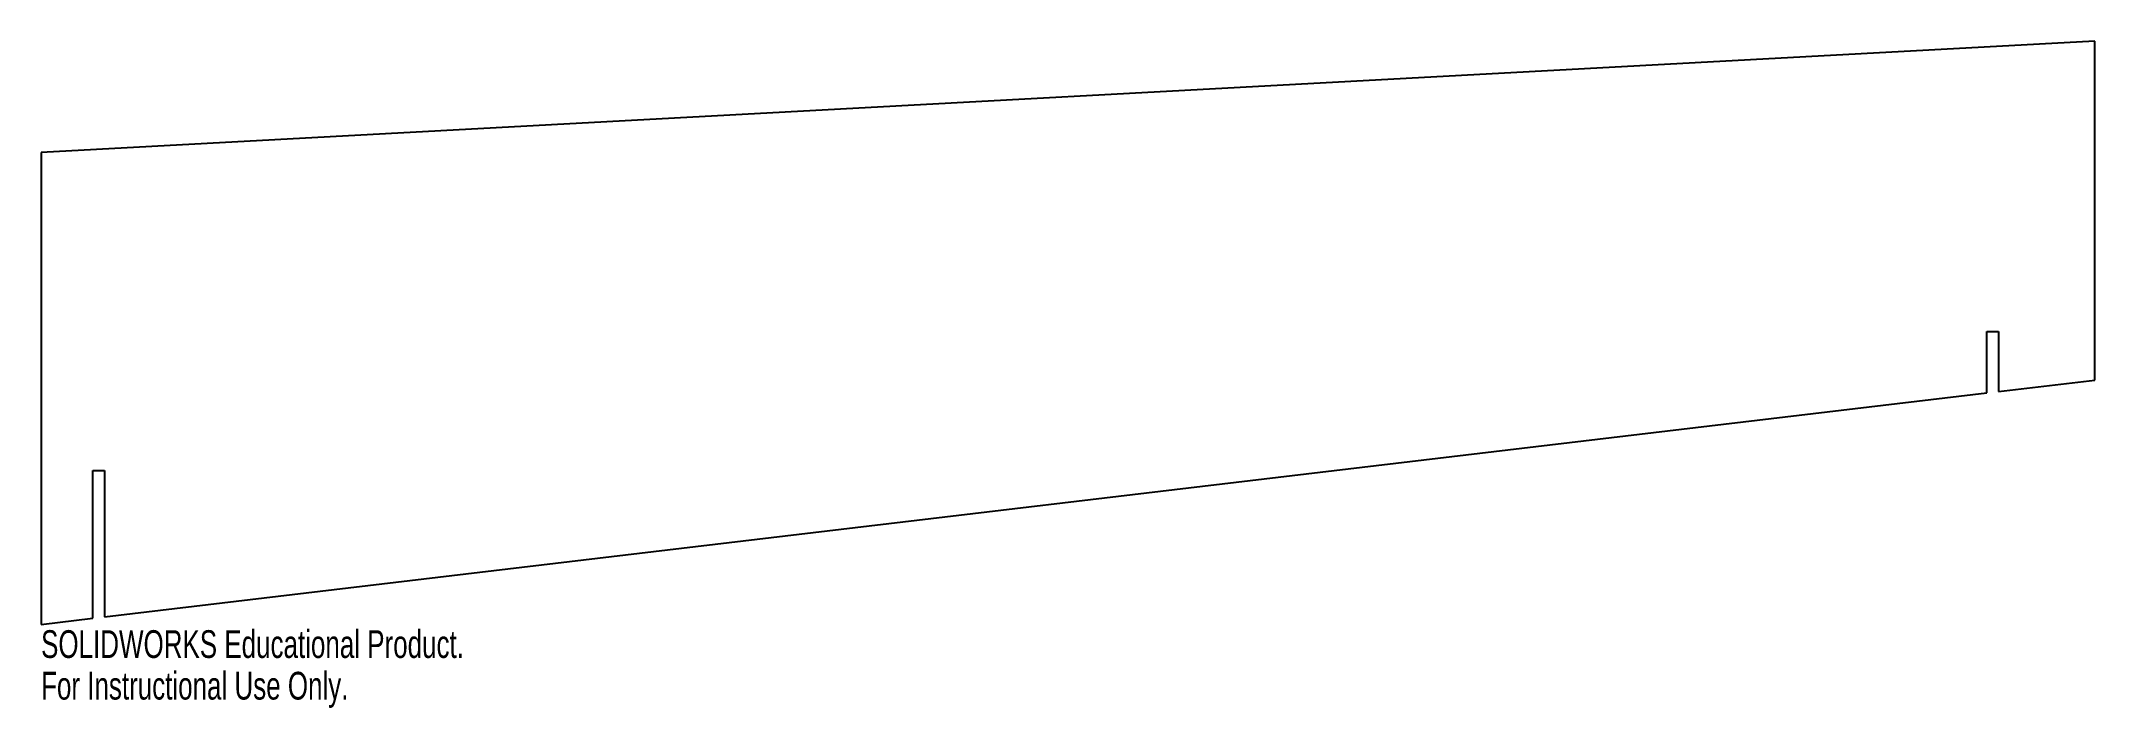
# Model space of a CAD drawing. Header units: millimetres. Extents: x -201 to 157, y 289 to 405.
import ezdxf

# ---------------------------------------------------------------- set-up
doc = ezdxf.new("R2010")
doc.units = ezdxf.units.MM
doc.styles.add('SLDTEXTSTYLE0', font='TXT', dxfattribs={"width": 0.7})

msp = doc.modelspace()

# ---------------------------------------------------------------- linework, layer by layer
at = {"color": 7, "linetype": 'Continuous', "lineweight": 25}
for p, q in [((156.6, 405.34), (-201.26, 385.95)), ((156.6, 346.27), (156.6, 405.34)), ((-201.26, 385.95), (-201.26, 303.72)), ((137.78, 354.77), (139.78, 354.77)), ((137.78, 344.03), (137.78, 354.77)), ((139.78, 354.77), (139.78, 344.27)), ((-190.22, 305.04), (137.78, 344.03)), ((139.78, 344.27), (156.6, 346.27)), ((-192.22, 330.5), (-190.22, 330.5)), ((-192.22, 304.8), (-192.22, 330.5)), ((-190.22, 330.5), (-190.22, 305.04)), ((-201.26, 303.72), (-192.22, 304.8))]:
    msp.add_line(p, q, dxfattribs=at)

# ---------------------------------------------------------------- texts
at = {"color": 7, "linetype": 'Continuous', "char_height": 4.8336, "attachment_point": 1, "style": 'SLDTEXTSTYLE0'}
for s, insert in [('SOLIDWORKS Educational Product.', (-201.26, 302.7)), ('For Instructional Use Only.', (-201.26, 295.45))]:
    msp.add_mtext(s, dxfattribs=dict(at, insert=insert))

doc.saveas('drawing.dxf')
